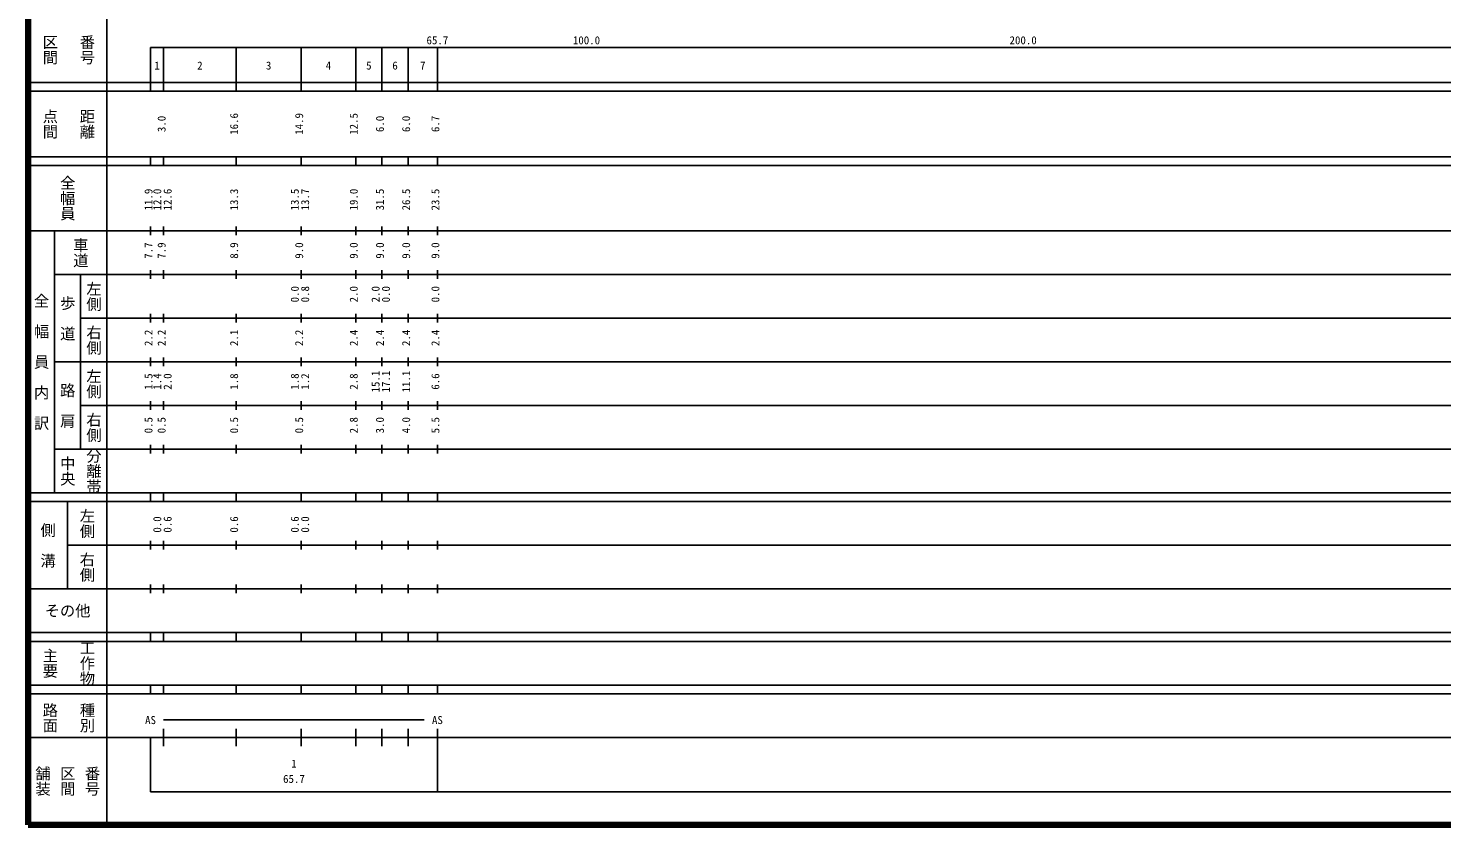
# Model space of a CAD drawing. Units: millimetres on the paper, enlarged 1000 times. Extents: x 40000 to 680000, y 20000 to 380000.
# Drawn here: x 40000 to 363711, y 20000 to 202409 of the extents above; entities that cross this region are included whole.
import ezdxf
from ezdxf.enums import TextEntityAlignment as Align

# ---------------------------------------------------------------- set-up
doc = ezdxf.new("R2010")
doc.units = ezdxf.units.MM
doc.header["$LTSCALE"] = 1000
doc.layers.add('M-TTL', color=2, linetype='Continuous', lineweight=140)
doc.layers.add('M-TTL-BAND', color=7, linetype='Continuous', lineweight=25)
doc.styles.add('@ＭＳ ゴシック', font='')
doc.styles.add('ＭＳ ゴシック', font='')
doc.styles.get('@ＭＳ ゴシック').set_extended_font_data('@MS Gothic')
doc.styles.get('ＭＳ ゴシック').set_extended_font_data('MS Gothic')

msp = doc.modelspace()

# ---------------------------------------------------------------- linework, layer by layer
at = {"layer": 'M-TTL'}
for p, q in [((40000, 380000), (40000, 20000)), ((40000, 20000), (680000, 20000))]:
    msp.add_line(p, q, dxfattribs=at)
at = {"layer": 'M-TTL-BAND'}
for p, q in [((58000, 370000), (58000, 20000)), ((68000, 198000), (579000, 198000)), ((68000, 198000), (68000, 188000)), ((71000, 188000), (71000, 198000)), ((87600, 188000), (87600, 198000)), ((102500, 188000), (102500, 198000)), ((115000, 188000), (115000, 198000)), ((121000, 188000), (121000, 198000)), ((127000, 188000), (127000, 198000)), ((133700, 188000), (133700, 198000)), ((40000, 190000), (579000, 190000)), ((40000, 188000), (579000, 188000)), ((40000, 173000), (579000, 173000)), ((68000, 171000), (68000, 173000)), ((71000, 171000), (71000, 173000)), ((87600, 171000), (87600, 173000)), ((102500, 171000), (102500, 173000)), ((115000, 171000), (115000, 173000)), ((121000, 171000), (121000, 173000)), ((127000, 171000), (127000, 173000)), ((133700, 171000), (133700, 173000)), ((40000, 171000), (579000, 171000)), ((40000, 156000), (579000, 156000)), ((46000, 96000), (46000, 156000)), ((68000, 155000), (68000, 157000)), ((71000, 155000), (71000, 157000)), ((87600, 155000), (87600, 157000)), ((102500, 155000), (102500, 157000)), ((115000, 155000), (115000, 157000)), ((121000, 155000), (121000, 157000)), ((127000, 155000), (127000, 157000)), ((133700, 155000), (133700, 157000)), ((46000, 146000), (579000, 146000)), ((52000, 146000), (52000, 106000)), ((68000, 145000), (68000, 147000)), ((71000, 145000), (71000, 147000)), ((87600, 145000), (87600, 147000)), ((102500, 145000), (102500, 147000)), ((115000, 145000), (115000, 147000)), ((121000, 145000), (121000, 147000)), ((127000, 145000), (127000, 147000)), ((133700, 145000), (133700, 147000)), ((52000, 136000), (579000, 136000)), ((68000, 135000), (68000, 137000)), ((71000, 135000), (71000, 137000)), ((87600, 135000), (87600, 137000)), ((102500, 135000), (102500, 137000)), ((115000, 135000), (115000, 137000)), ((121000, 135000), (121000, 137000)), ((127000, 135000), (127000, 137000)), ((133700, 135000), (133700, 137000)), ((68000, 125000), (68000, 127000)), ((71000, 125000), (71000, 127000)), ((87600, 125000), (87600, 127000)), ((102500, 125000), (102500, 127000)), ((115000, 125000), (115000, 127000)), ((121000, 125000), (121000, 127000)), ((127000, 125000), (127000, 127000)), ((133700, 125000), (133700, 127000)), ((46000, 126000), (579000, 126000)), ((68000, 115000), (68000, 117000)), ((71000, 115000), (71000, 117000)), ((87600, 115000), (87600, 117000)), ((102500, 115000), (102500, 117000)), ((115000, 115000), (115000, 117000)), ((121000, 115000), (121000, 117000)), ((127000, 115000), (127000, 117000)), ((133700, 115000), (133700, 117000)), ((52000, 116000), (579000, 116000)), ((68000, 105000), (68000, 107000)), ((71000, 105000), (71000, 107000)), ((87600, 105000), (87600, 107000)), ((102500, 105000), (102500, 107000)), ((115000, 105000), (115000, 107000)), ((121000, 105000), (121000, 107000)), ((127000, 105000), (127000, 107000)), ((133700, 105000), (133700, 107000)), ((46000, 106000), (579000, 106000)), ((40000, 96000), (579000, 96000)), ((40000, 94000), (579000, 94000)), ((49000, 94000), (49000, 74000)), ((68000, 94000), (68000, 96000)), ((71000, 94000), (71000, 96000)), ((87600, 94000), (87600, 96000)), ((102500, 94000), (102500, 96000)), ((115000, 94000), (115000, 96000)), ((121000, 94000), (121000, 96000)), ((127000, 94000), (127000, 96000)), ((133700, 94000), (133700, 96000)), ((68000, 83000), (68000, 85000)), ((71000, 83000), (71000, 85000)), ((87600, 83000), (87600, 85000)), ((102500, 83000), (102500, 85000)), ((115000, 83000), (115000, 85000)), ((121000, 83000), (121000, 85000)), ((127000, 83000), (127000, 85000)), ((133700, 83000), (133700, 85000)), ((49000, 84000), (579000, 84000)), ((68000, 73000), (68000, 75000)), ((71000, 73000), (71000, 75000)), ((87600, 73000), (87600, 75000)), ((102500, 73000), (102500, 75000)), ((115000, 73000), (115000, 75000)), ((121000, 73000), (121000, 75000)), ((127000, 73000), (127000, 75000)), ((133700, 73000), (133700, 75000)), ((40000, 74000), (579000, 74000)), ((40000, 64000), (579000, 64000)), ((40000, 62000), (579000, 62000)), ((68000, 62000), (68000, 64000)), ((71000, 62000), (71000, 64000)), ((87600, 62000), (87600, 64000)), ((102500, 62000), (102500, 64000)), ((115000, 62000), (115000, 64000)), ((121000, 62000), (121000, 64000)), ((127000, 62000), (127000, 64000)), ((133700, 62000), (133700, 64000)), ((40000, 52000), (579000, 52000)), ((68000, 50000), (68000, 52000)), ((71000, 50000), (71000, 52000)), ((87600, 50000), (87600, 52000)), ((102500, 50000), (102500, 52000)), ((115000, 50000), (115000, 52000)), ((121000, 50000), (121000, 52000)), ((127000, 50000), (127000, 52000)), ((133700, 50000), (133700, 52000)), ((40000, 50000), (579000, 50000)), ((71000, 44000), (130700, 44000)), ((40000, 40000), (579000, 40000)), ((68000, 40000), (68000, 27500)), ((71000, 38000), (71000, 42000)), ((87600, 38000), (87600, 42000)), ((102500, 38000), (102500, 42000)), ((115000, 38000), (115000, 42000)), ((121000, 38000), (121000, 42000)), ((127000, 38000), (127000, 42000)), ((133700, 27500), (133700, 42000)), ((68000, 27500), (579000, 27500))]:
    msp.add_line(p, q, dxfattribs=at)

# ---------------------------------------------------------------- texts
at = {"layer": 'M-TTL-BAND', "style": '@ＭＳ ゴシック'}
for s, p in [('番号', (53500, 197500)), ('区間', (45000, 197500)), ('点間', (45000, 180500)), ('距離', (53500, 180500)), ('全幅員', (49000, 163500)), ('車道', (52000, 151000)), ('左側', (55000, 141000)), ('全\u3000幅\u3000員\u3000内\u3000訳', (43000, 126000)), ('歩\u3000道', (49000, 136000)), ('右側', (55000, 131000)), ('左側', (55000, 121000)), ('路\u3000肩', (49000, 116000)), ('右側', (55000, 111000)), ('中央', (49000, 101000)), ('分離帯', (55000, 101000)), ('左側', (53500, 89000)), ('側\u3000溝', (44500, 84000)), ('右側', (53500, 79000)), ('工作物', (53500, 57000)), ('主要', (45000, 57000)), ('路面', (45000, 44500)), ('種別', (53500, 44500)), ('舗装', (43333, 30000)), ('区間', (49000, 30000)), ('番号', (54667, 30000))]:
    msp.add_text(s, height=2566, rotation=270, dxfattribs=at).set_placement(p, align=Align.MIDDLE_CENTER)
at = {"layer": 'M-TTL-BAND', "style": 'ＭＳ ゴシック'}
for s, p in [('65.7', (133700, 198195)), ('100.0', (167844, 198195)), ('200.0', (267844, 198195)), ('1', (69500, 192405)), ('2', (79300, 192405)), ('3', (95050, 192405)), ('4', (108750, 192405)), ('5', (118000, 192405)), ('6', (124000, 192405)), ('7', (130350, 192405)), ('AS', (68000, 42500)), ('AS', (133700, 42500)), ('1', (100850, 32523)), ('65.7', (100850, 29033))]:
    msp.add_text(s, height=1833, dxfattribs=at).set_placement(p, align=Align.BOTTOM_CENTER)
for s, p in [('3.0', (72000, 180500)), ('16.6', (88600, 180500)), ('14.9', (103500, 180500)), ('12.5', (116000, 180500)), ('6.0', (122000, 180500)), ('6.0', (128000, 180500)), ('6.7', (134700, 180500)), ('11.9', (69000, 163174)), ('12.0', (71000, 163174)), ('12.6', (73370, 163174)), ('13.3', (88600, 163174)), ('13.5', (102500, 163174)), ('13.7', (104870, 163174)), ('19.0', (116000, 163174)), ('31.5', (122000, 163174)), ('26.5', (128000, 163174)), ('23.5', (134700, 163174)), ('7.7', (69000, 151500)), ('7.9', (72000, 151500)), ('8.9', (88600, 151500)), ('9.0', (103500, 151500)), ('9.0', (116000, 151500)), ('9.0', (122000, 151500)), ('9.0', (128000, 151500)), ('9.0', (134700, 151500)), ('0.0', (102500, 141500)), ('0.8', (104870, 141500)), ('2.0', (116000, 141500)), ('2.0', (121000, 141500)), ('0.0', (123370, 141500)), ('0.0', (134700, 141500)), ('2.2', (69000, 131500)), ('2.2', (72000, 131500)), ('2.1', (88600, 131500)), ('2.2', (103500, 131500)), ('2.4', (116000, 131500)), ('2.4', (122000, 131500)), ('2.4', (128000, 131500)), ('2.4', (134700, 131500)), ('1.5', (69000, 121500)), ('1.4', (71000, 121500)), ('2.0', (73370, 121500)), ('1.8', (88600, 121500)), ('1.8', (102500, 121500)), ('1.2', (104870, 121500)), ('2.8', (116000, 121500)), ('15.1', (121000, 121500)), ('17.1', (123370, 121500)), ('11.1', (128000, 121500)), ('6.6', (134700, 121500)), ('0.5', (69000, 111500)), ('0.5', (72000, 111500)), ('0.5', (88600, 111500)), ('0.5', (103500, 111500)), ('2.8', (116000, 111500)), ('3.0', (122000, 111500)), ('4.0', (128000, 111500)), ('5.5', (134700, 111500)), ('0.0', (71000, 88764)), ('0.6', (73370, 88764)), ('0.6', (88600, 88764)), ('0.6', (102500, 88764)), ('0.0', (104870, 88764))]:
    msp.add_text(s, height=1833, rotation=90, dxfattribs=at).set_placement(p, align=Align.BOTTOM_CENTER)
msp.add_text('その他', height=2566, dxfattribs=at).set_placement((49000, 69000), align=Align.MIDDLE_CENTER)

doc.saveas('drawing.dxf')
